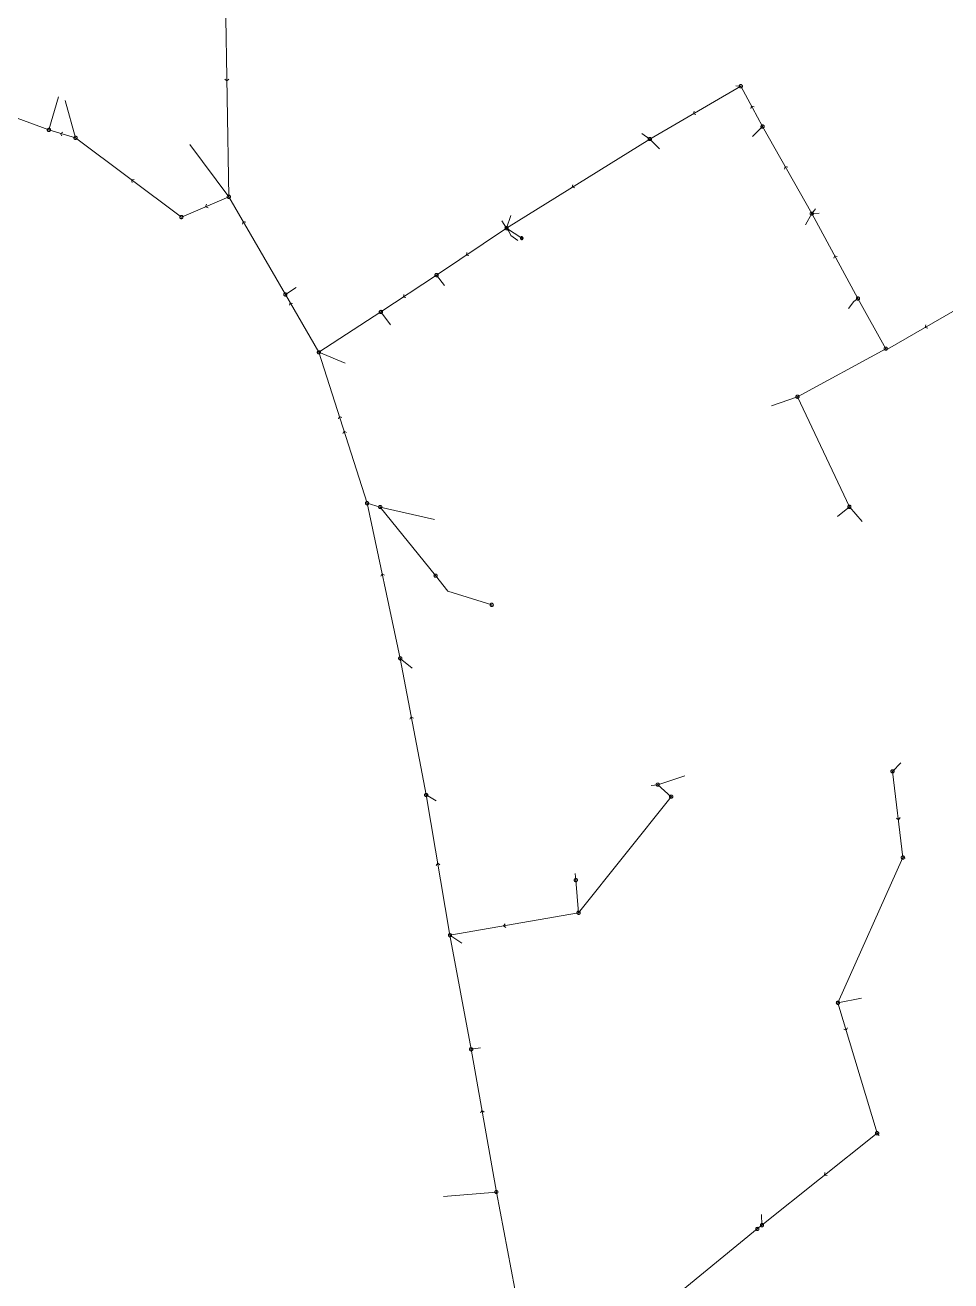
# Model space of a CAD drawing. Header units: metres. Extents: x 25504150 to 25508618, y 6694193 to 6702753.
# Drawn here: x 25505216.3 to 25505477.6, y 6699602.4 to 6699956.9 of the extents above; entities that cross this region are included whole.
import ezdxf

# ---------------------------------------------------------------- set-up
doc = ezdxf.new("R2010")
doc.units = ezdxf.units.M
for name, pattern in [('Sewer_node', [0]), ('Viemariputket', [0]), ('Viemarivarusteet', [0])]:
    doc.linetypes.add(name, pattern=pattern)
for name, color, linetype, lineweight in [('Sewer_node', 7, 'Sewer_node', 0), ('Viemariputket', 7, 'Viemariputket', 0), ('Viemarivarusteet', 7, 'Viemarivarusteet', 0)]:
    doc.layers.add(name, color=color, linetype=linetype, lineweight=lineweight)

msp = doc.modelspace()

# ---------------------------------------------------------------- linework, layer by layer
at = {"layer": 'Sewer_node', "color": 46, "linetype": 'Continuous', "true_color": 0x7f5f00, "flags": 128}
for points in [[(25505272.72, 6699941.66), (25505273.27, 6699941.16), (25505273.78, 6699941.7)], [(25505405.09, 6699932.63), (25505404.92, 6699931.9), (25505405.64, 6699931.72)], [(25505422.03, 6699933.86), (25505421.31, 6699934.05), (25505421.1, 6699933.34)], [(25505227.01, 6699926.72), (25505226.36, 6699926.35), (25505226.71, 6699925.7)], [(25505431.55, 6699916.78), (25505430.83, 6699916.97), (25505430.64, 6699916.25)], [(25505247.14, 6699913.36), (25505246.4, 6699913.24), (25505246.52, 6699912.5)], [(25505370.88, 6699911.87), (25505370.73, 6699911.14), (25505371.45, 6699910.98)], [(25505267.52, 6699906.35), (25505267.26, 6699905.65), (25505267.96, 6699905.38)], [(25505278.59, 6699901.29), (25505277.86, 6699901.48), (25505277.67, 6699900.76)], [(25505340.98, 6699892.74), (25505340.86, 6699892), (25505341.59, 6699891.87)], [(25505445.51, 6699891.61), (25505444.79, 6699891.81), (25505444.59, 6699891.09)], [(25505291.83, 6699878.37), (25505291.1, 6699878.55), (25505290.92, 6699877.83)], [(25505323.2, 6699880.9), (25505323.07, 6699880.16), (25505323.8, 6699880.02)], [(25505470.53, 6699872.3), (25505470.35, 6699871.58), (25505471.06, 6699871.38)], [(25505305.75, 6699846.13), (25505305.07, 6699846.45), (25505304.75, 6699845.78)], [(25505307.03, 6699841.92), (25505306.36, 6699842.26), (25505306.02, 6699841.6)], [(25505317.73, 6699801.63), (25505317.1, 6699802.03), (25505316.69, 6699801.41)], [(25505325.94, 6699761.24), (25505325.32, 6699761.65), (25505324.9, 6699761.04)], [(25505462.21, 6699733.07), (25505462.81, 6699732.63), (25505463.26, 6699733.22)], [(25505333.39, 6699719.89), (25505332.77, 6699720.32), (25505332.35, 6699719.71)], [(25505351.77, 6699703.26), (25505351.35, 6699702.64), (25505351.95, 6699702.22)], [(25505447.37, 6699673.53), (25505448.04, 6699673.19), (25505448.39, 6699673.84)], [(25505345.87, 6699650.09), (25505345.25, 6699650.51), (25505344.83, 6699649.91)], [(25505442.02, 6699633.04), (25505441.95, 6699632.3), (25505442.68, 6699632.21)]]:
    msp.add_lwpolyline(points, dxfattribs=at)
for points, elevation in [([(25505418.75, 6699939.67), (25505418.74, 6699939.74), (25505418.73, 6699939.81), (25505418.7, 6699939.88), (25505418.66, 6699939.94), (25505418.62, 6699940), (25505418.56, 6699940.04), (25505418.5, 6699940.08), (25505418.43, 6699940.11), (25505418.36, 6699940.12), (25505418.29, 6699940.13), (25505418.22, 6699940.12), (25505418.15, 6699940.11), (25505418.08, 6699940.08), (25505418.02, 6699940.04), (25505417.96, 6699940), (25505417.92, 6699939.94), (25505417.88, 6699939.88), (25505417.85, 6699939.81), (25505417.84, 6699939.74), (25505417.83, 6699939.67), (25505417.84, 6699939.6), (25505417.85, 6699939.53), (25505417.88, 6699939.46), (25505417.92, 6699939.4), (25505417.96, 6699939.34), (25505418.02, 6699939.3), (25505418.08, 6699939.26), (25505418.15, 6699939.23), (25505418.22, 6699939.22), (25505418.29, 6699939.21), (25505418.36, 6699939.22), (25505418.43, 6699939.23), (25505418.5, 6699939.26), (25505418.56, 6699939.3), (25505418.62, 6699939.34), (25505418.66, 6699939.4), (25505418.7, 6699939.46), (25505418.73, 6699939.53), (25505418.74, 6699939.6)], 47.43), ([(25505223.51, 6699927.34), (25505223.5, 6699927.41), (25505223.49, 6699927.48), (25505223.46, 6699927.55), (25505223.42, 6699927.61), (25505223.38, 6699927.67), (25505223.32, 6699927.71), (25505223.26, 6699927.75), (25505223.19, 6699927.78), (25505223.12, 6699927.79), (25505223.05, 6699927.8), (25505222.98, 6699927.79), (25505222.91, 6699927.78), (25505222.84, 6699927.75), (25505222.78, 6699927.71), (25505222.72, 6699927.67), (25505222.68, 6699927.61), (25505222.64, 6699927.55), (25505222.61, 6699927.48), (25505222.6, 6699927.41), (25505222.59, 6699927.34), (25505222.6, 6699927.27), (25505222.61, 6699927.2), (25505222.64, 6699927.13), (25505222.68, 6699927.07), (25505222.72, 6699927.01), (25505222.78, 6699926.97), (25505222.84, 6699926.93), (25505222.91, 6699926.9), (25505222.98, 6699926.89), (25505223.05, 6699926.88), (25505223.12, 6699926.89), (25505223.19, 6699926.9), (25505223.26, 6699926.93), (25505223.32, 6699926.97), (25505223.38, 6699927.01), (25505223.42, 6699927.07), (25505223.46, 6699927.13), (25505223.49, 6699927.2), (25505223.5, 6699927.27)], 46.35), ([(25505231.03, 6699925.09), (25505231.02, 6699925.16), (25505231.01, 6699925.23), (25505230.98, 6699925.3), (25505230.94, 6699925.36), (25505230.9, 6699925.42), (25505230.84, 6699925.46), (25505230.78, 6699925.5), (25505230.71, 6699925.53), (25505230.64, 6699925.54), (25505230.57, 6699925.55), (25505230.5, 6699925.54), (25505230.43, 6699925.53), (25505230.36, 6699925.5), (25505230.3, 6699925.46), (25505230.24, 6699925.42), (25505230.2, 6699925.36), (25505230.16, 6699925.3), (25505230.13, 6699925.23), (25505230.12, 6699925.16), (25505230.11, 6699925.09), (25505230.12, 6699925.02), (25505230.13, 6699924.95), (25505230.16, 6699924.88), (25505230.2, 6699924.82), (25505230.24, 6699924.76), (25505230.3, 6699924.72), (25505230.36, 6699924.68), (25505230.43, 6699924.65), (25505230.5, 6699924.64), (25505230.57, 6699924.63), (25505230.64, 6699924.64), (25505230.71, 6699924.65), (25505230.78, 6699924.68), (25505230.84, 6699924.72), (25505230.9, 6699924.76), (25505230.94, 6699924.82), (25505230.98, 6699924.88), (25505231.01, 6699924.95), (25505231.02, 6699925.02)], 46.48), ([(25505393.09, 6699924.77), (25505393.08, 6699924.84), (25505393.07, 6699924.91), (25505393.04, 6699924.98), (25505393, 6699925.04), (25505392.96, 6699925.1), (25505392.9, 6699925.14), (25505392.84, 6699925.18), (25505392.77, 6699925.21), (25505392.7, 6699925.22), (25505392.63, 6699925.23), (25505392.56, 6699925.22), (25505392.49, 6699925.21), (25505392.42, 6699925.18), (25505392.36, 6699925.14), (25505392.3, 6699925.1), (25505392.26, 6699925.04), (25505392.22, 6699924.98), (25505392.19, 6699924.91), (25505392.18, 6699924.84), (25505392.17, 6699924.77), (25505392.18, 6699924.7), (25505392.19, 6699924.63), (25505392.22, 6699924.56), (25505392.26, 6699924.5), (25505392.3, 6699924.44), (25505392.36, 6699924.4), (25505392.42, 6699924.36), (25505392.49, 6699924.33), (25505392.56, 6699924.32), (25505392.63, 6699924.31), (25505392.7, 6699924.32), (25505392.77, 6699924.33), (25505392.84, 6699924.36), (25505392.9, 6699924.4), (25505392.96, 6699924.44), (25505393, 6699924.5), (25505393.04, 6699924.56), (25505393.07, 6699924.63), (25505393.08, 6699924.7)], 47.66), ([(25505274.29, 6699908.45), (25505274.28, 6699908.52), (25505274.27, 6699908.6), (25505274.24, 6699908.66), (25505274.2, 6699908.73), (25505274.15, 6699908.78), (25505274.1, 6699908.83), (25505274.03, 6699908.87), (25505273.97, 6699908.9), (25505273.89, 6699908.91), (25505273.82, 6699908.92), (25505273.75, 6699908.91), (25505273.67, 6699908.9), (25505273.61, 6699908.87), (25505273.54, 6699908.83), (25505273.49, 6699908.78), (25505273.44, 6699908.73), (25505273.4, 6699908.66), (25505273.37, 6699908.6), (25505273.36, 6699908.52), (25505273.35, 6699908.45), (25505273.36, 6699908.38), (25505273.37, 6699908.3), (25505273.4, 6699908.24), (25505273.44, 6699908.17), (25505273.49, 6699908.12), (25505273.54, 6699908.07), (25505273.61, 6699908.03), (25505273.67, 6699908), (25505273.75, 6699907.99), (25505273.82, 6699907.98), (25505273.89, 6699907.99), (25505273.97, 6699908), (25505274.03, 6699908.03), (25505274.1, 6699908.07), (25505274.15, 6699908.12), (25505274.2, 6699908.17), (25505274.24, 6699908.24), (25505274.27, 6699908.3), (25505274.28, 6699908.38)], 46.81), ([(25505260.89, 6699902.73), (25505260.88, 6699902.8), (25505260.87, 6699902.87), (25505260.84, 6699902.94), (25505260.8, 6699903), (25505260.76, 6699903.06), (25505260.7, 6699903.1), (25505260.64, 6699903.14), (25505260.57, 6699903.17), (25505260.5, 6699903.18), (25505260.43, 6699903.19), (25505260.36, 6699903.18), (25505260.29, 6699903.17), (25505260.22, 6699903.14), (25505260.16, 6699903.1), (25505260.1, 6699903.06), (25505260.06, 6699903), (25505260.02, 6699902.94), (25505259.99, 6699902.87), (25505259.98, 6699902.8), (25505259.97, 6699902.73), (25505259.98, 6699902.66), (25505259.99, 6699902.59), (25505260.02, 6699902.52), (25505260.06, 6699902.46), (25505260.1, 6699902.4), (25505260.16, 6699902.36), (25505260.22, 6699902.32), (25505260.29, 6699902.29), (25505260.36, 6699902.28), (25505260.43, 6699902.27), (25505260.5, 6699902.28), (25505260.57, 6699902.29), (25505260.64, 6699902.32), (25505260.7, 6699902.36), (25505260.76, 6699902.4), (25505260.8, 6699902.46), (25505260.84, 6699902.52), (25505260.87, 6699902.59), (25505260.88, 6699902.66)], 46.89), ([(25505438.78, 6699903.7), (25505438.77, 6699903.77), (25505438.76, 6699903.84), (25505438.73, 6699903.91), (25505438.69, 6699903.97), (25505438.65, 6699904.03), (25505438.59, 6699904.07), (25505438.53, 6699904.11), (25505438.46, 6699904.14), (25505438.39, 6699904.15), (25505438.32, 6699904.16), (25505438.25, 6699904.15), (25505438.18, 6699904.14), (25505438.11, 6699904.11), (25505438.05, 6699904.07), (25505437.99, 6699904.03), (25505437.95, 6699903.97), (25505437.91, 6699903.91), (25505437.88, 6699903.84), (25505437.87, 6699903.77), (25505437.86, 6699903.7), (25505437.87, 6699903.63), (25505437.88, 6699903.56), (25505437.91, 6699903.49), (25505437.95, 6699903.43), (25505437.99, 6699903.37), (25505438.05, 6699903.33), (25505438.11, 6699903.29), (25505438.18, 6699903.26), (25505438.25, 6699903.25), (25505438.32, 6699903.24), (25505438.39, 6699903.25), (25505438.46, 6699903.26), (25505438.53, 6699903.29), (25505438.59, 6699903.33), (25505438.65, 6699903.37), (25505438.69, 6699903.43), (25505438.73, 6699903.49), (25505438.76, 6699903.56), (25505438.77, 6699903.63)], 48.66), ([(25505352.67, 6699899.61), (25505352.66, 6699899.68), (25505352.65, 6699899.75), (25505352.62, 6699899.82), (25505352.58, 6699899.88), (25505352.54, 6699899.94), (25505352.48, 6699899.98), (25505352.42, 6699900.02), (25505352.35, 6699900.05), (25505352.28, 6699900.06), (25505352.21, 6699900.07), (25505352.14, 6699900.06), (25505352.07, 6699900.05), (25505352, 6699900.02), (25505351.94, 6699899.98), (25505351.88, 6699899.94), (25505351.84, 6699899.88), (25505351.8, 6699899.82), (25505351.77, 6699899.75), (25505351.76, 6699899.68), (25505351.75, 6699899.61), (25505351.76, 6699899.54), (25505351.77, 6699899.47), (25505351.8, 6699899.4), (25505351.84, 6699899.34), (25505351.88, 6699899.28), (25505351.94, 6699899.24), (25505352, 6699899.2), (25505352.07, 6699899.17), (25505352.14, 6699899.16), (25505352.21, 6699899.15), (25505352.28, 6699899.16), (25505352.35, 6699899.17), (25505352.42, 6699899.2), (25505352.48, 6699899.24), (25505352.54, 6699899.28), (25505352.58, 6699899.34), (25505352.62, 6699899.4), (25505352.65, 6699899.47), (25505352.66, 6699899.54)], 46.93), ([(25505332.9, 6699886.36), (25505332.89, 6699886.43), (25505332.88, 6699886.5), (25505332.85, 6699886.57), (25505332.81, 6699886.63), (25505332.77, 6699886.69), (25505332.71, 6699886.73), (25505332.65, 6699886.77), (25505332.58, 6699886.8), (25505332.51, 6699886.81), (25505332.44, 6699886.82), (25505332.37, 6699886.81), (25505332.3, 6699886.8), (25505332.23, 6699886.77), (25505332.17, 6699886.73), (25505332.11, 6699886.69), (25505332.07, 6699886.63), (25505332.03, 6699886.57), (25505332, 6699886.5), (25505331.99, 6699886.43), (25505331.98, 6699886.36), (25505331.99, 6699886.29), (25505332, 6699886.22), (25505332.03, 6699886.15), (25505332.07, 6699886.09), (25505332.11, 6699886.03), (25505332.17, 6699885.99), (25505332.23, 6699885.95), (25505332.3, 6699885.92), (25505332.37, 6699885.91), (25505332.44, 6699885.9), (25505332.51, 6699885.91), (25505332.58, 6699885.92), (25505332.65, 6699885.95), (25505332.71, 6699885.99), (25505332.77, 6699886.03), (25505332.81, 6699886.09), (25505332.85, 6699886.15), (25505332.88, 6699886.22), (25505332.89, 6699886.29)], 46.5), ([(25505451.82, 6699879.73), (25505451.81, 6699879.8), (25505451.8, 6699879.87), (25505451.77, 6699879.94), (25505451.73, 6699880), (25505451.69, 6699880.06), (25505451.63, 6699880.1), (25505451.57, 6699880.14), (25505451.5, 6699880.17), (25505451.43, 6699880.18), (25505451.36, 6699880.19), (25505451.29, 6699880.18), (25505451.22, 6699880.17), (25505451.15, 6699880.14), (25505451.09, 6699880.1), (25505451.03, 6699880.06), (25505450.99, 6699880), (25505450.95, 6699879.94), (25505450.92, 6699879.87), (25505450.91, 6699879.8), (25505450.9, 6699879.73), (25505450.91, 6699879.66), (25505450.92, 6699879.59), (25505450.95, 6699879.52), (25505450.99, 6699879.46), (25505451.03, 6699879.4), (25505451.09, 6699879.36), (25505451.15, 6699879.32), (25505451.22, 6699879.29), (25505451.29, 6699879.28), (25505451.36, 6699879.27), (25505451.43, 6699879.28), (25505451.5, 6699879.29), (25505451.57, 6699879.32), (25505451.63, 6699879.36), (25505451.69, 6699879.4), (25505451.73, 6699879.46), (25505451.77, 6699879.52), (25505451.8, 6699879.59), (25505451.81, 6699879.66)], 49.61), ([(25505317.18, 6699875.95), (25505317.17, 6699876.02), (25505317.16, 6699876.09), (25505317.13, 6699876.16), (25505317.09, 6699876.22), (25505317.05, 6699876.28), (25505316.99, 6699876.32), (25505316.93, 6699876.36), (25505316.86, 6699876.39), (25505316.79, 6699876.4), (25505316.72, 6699876.41), (25505316.65, 6699876.4), (25505316.58, 6699876.39), (25505316.51, 6699876.36), (25505316.45, 6699876.32), (25505316.39, 6699876.28), (25505316.35, 6699876.22), (25505316.31, 6699876.16), (25505316.28, 6699876.09), (25505316.27, 6699876.02), (25505316.26, 6699875.95), (25505316.27, 6699875.88), (25505316.28, 6699875.81), (25505316.31, 6699875.74), (25505316.35, 6699875.68), (25505316.39, 6699875.62), (25505316.45, 6699875.58), (25505316.51, 6699875.54), (25505316.58, 6699875.51), (25505316.65, 6699875.5), (25505316.72, 6699875.49), (25505316.79, 6699875.5), (25505316.86, 6699875.51), (25505316.93, 6699875.54), (25505316.99, 6699875.58), (25505317.05, 6699875.62), (25505317.09, 6699875.68), (25505317.13, 6699875.74), (25505317.16, 6699875.81), (25505317.17, 6699875.88)], 46.56), ([(25505299.7, 6699864.56), (25505299.69, 6699864.63), (25505299.68, 6699864.7), (25505299.65, 6699864.77), (25505299.61, 6699864.83), (25505299.57, 6699864.89), (25505299.51, 6699864.93), (25505299.45, 6699864.97), (25505299.38, 6699865), (25505299.31, 6699865.01), (25505299.24, 6699865.02), (25505299.17, 6699865.01), (25505299.1, 6699865), (25505299.03, 6699864.97), (25505298.97, 6699864.93), (25505298.91, 6699864.89), (25505298.87, 6699864.83), (25505298.83, 6699864.77), (25505298.8, 6699864.7), (25505298.79, 6699864.63), (25505298.78, 6699864.56), (25505298.79, 6699864.49), (25505298.8, 6699864.42), (25505298.83, 6699864.35), (25505298.87, 6699864.29), (25505298.91, 6699864.23), (25505298.97, 6699864.19), (25505299.03, 6699864.15), (25505299.1, 6699864.12), (25505299.17, 6699864.11), (25505299.24, 6699864.1), (25505299.31, 6699864.11), (25505299.38, 6699864.12), (25505299.45, 6699864.15), (25505299.51, 6699864.19), (25505299.57, 6699864.23), (25505299.61, 6699864.29), (25505299.65, 6699864.35), (25505299.68, 6699864.42), (25505299.69, 6699864.49)], 46.95), ([(25505459.65, 6699865.58), (25505459.64, 6699865.65), (25505459.63, 6699865.72), (25505459.6, 6699865.79), (25505459.56, 6699865.85), (25505459.52, 6699865.91), (25505459.46, 6699865.95), (25505459.4, 6699865.99), (25505459.33, 6699866.02), (25505459.26, 6699866.03), (25505459.19, 6699866.04), (25505459.12, 6699866.03), (25505459.05, 6699866.02), (25505458.98, 6699865.99), (25505458.92, 6699865.95), (25505458.86, 6699865.91), (25505458.82, 6699865.85), (25505458.78, 6699865.79), (25505458.75, 6699865.72), (25505458.74, 6699865.65), (25505458.73, 6699865.58), (25505458.74, 6699865.51), (25505458.75, 6699865.44), (25505458.78, 6699865.37), (25505458.82, 6699865.31), (25505458.86, 6699865.25), (25505458.92, 6699865.21), (25505458.98, 6699865.17), (25505459.05, 6699865.14), (25505459.12, 6699865.13), (25505459.19, 6699865.12), (25505459.26, 6699865.13), (25505459.33, 6699865.14), (25505459.4, 6699865.17), (25505459.46, 6699865.21), (25505459.52, 6699865.25), (25505459.56, 6699865.31), (25505459.6, 6699865.37), (25505459.63, 6699865.44), (25505459.64, 6699865.51)], 50.26), ([(25505434.75, 6699852.02), (25505434.74, 6699852.09), (25505434.73, 6699852.16), (25505434.7, 6699852.23), (25505434.66, 6699852.29), (25505434.62, 6699852.35), (25505434.56, 6699852.39), (25505434.5, 6699852.43), (25505434.43, 6699852.46), (25505434.36, 6699852.47), (25505434.29, 6699852.48), (25505434.22, 6699852.47), (25505434.15, 6699852.46), (25505434.08, 6699852.43), (25505434.02, 6699852.39), (25505433.96, 6699852.35), (25505433.92, 6699852.29), (25505433.88, 6699852.23), (25505433.85, 6699852.16), (25505433.84, 6699852.09), (25505433.83, 6699852.02), (25505433.84, 6699851.95), (25505433.85, 6699851.88), (25505433.88, 6699851.81), (25505433.92, 6699851.75), (25505433.96, 6699851.69), (25505434.02, 6699851.65), (25505434.08, 6699851.61), (25505434.15, 6699851.58), (25505434.22, 6699851.57), (25505434.29, 6699851.56), (25505434.36, 6699851.57), (25505434.43, 6699851.58), (25505434.5, 6699851.61), (25505434.56, 6699851.65), (25505434.62, 6699851.69), (25505434.66, 6699851.75), (25505434.7, 6699851.81), (25505434.73, 6699851.88), (25505434.74, 6699851.95)], 50.83), ([(25505313.3, 6699821.96), (25505313.29, 6699822.03), (25505313.28, 6699822.1), (25505313.25, 6699822.17), (25505313.21, 6699822.23), (25505313.17, 6699822.29), (25505313.11, 6699822.33), (25505313.05, 6699822.37), (25505312.98, 6699822.4), (25505312.91, 6699822.41), (25505312.84, 6699822.42), (25505312.77, 6699822.41), (25505312.7, 6699822.4), (25505312.63, 6699822.37), (25505312.57, 6699822.33), (25505312.51, 6699822.29), (25505312.47, 6699822.23), (25505312.43, 6699822.17), (25505312.4, 6699822.1), (25505312.39, 6699822.03), (25505312.38, 6699821.96), (25505312.39, 6699821.89), (25505312.4, 6699821.82), (25505312.43, 6699821.75), (25505312.47, 6699821.69), (25505312.51, 6699821.63), (25505312.57, 6699821.59), (25505312.63, 6699821.55), (25505312.7, 6699821.52), (25505312.77, 6699821.51), (25505312.84, 6699821.5), (25505312.91, 6699821.51), (25505312.98, 6699821.52), (25505313.05, 6699821.55), (25505313.11, 6699821.59), (25505313.17, 6699821.63), (25505313.21, 6699821.69), (25505313.25, 6699821.75), (25505313.28, 6699821.82), (25505313.29, 6699821.89)], 48.92), ([(25505449.39, 6699820.94), (25505449.38, 6699821.01), (25505449.37, 6699821.08), (25505449.34, 6699821.15), (25505449.3, 6699821.21), (25505449.26, 6699821.27), (25505449.2, 6699821.31), (25505449.14, 6699821.35), (25505449.07, 6699821.38), (25505449, 6699821.39), (25505448.93, 6699821.4), (25505448.86, 6699821.39), (25505448.79, 6699821.38), (25505448.72, 6699821.35), (25505448.66, 6699821.31), (25505448.6, 6699821.27), (25505448.56, 6699821.21), (25505448.52, 6699821.15), (25505448.49, 6699821.08), (25505448.48, 6699821.01), (25505448.47, 6699820.94), (25505448.48, 6699820.87), (25505448.49, 6699820.8), (25505448.52, 6699820.73), (25505448.56, 6699820.67), (25505448.6, 6699820.61), (25505448.66, 6699820.57), (25505448.72, 6699820.53), (25505448.79, 6699820.5), (25505448.86, 6699820.49), (25505448.93, 6699820.48), (25505449, 6699820.49), (25505449.07, 6699820.5), (25505449.14, 6699820.53), (25505449.2, 6699820.57), (25505449.26, 6699820.61), (25505449.3, 6699820.67), (25505449.34, 6699820.73), (25505449.37, 6699820.8), (25505449.38, 6699820.87)], 51.5), ([(25505317.01, 6699820.88), (25505317, 6699820.95), (25505316.99, 6699821.02), (25505316.96, 6699821.09), (25505316.92, 6699821.15), (25505316.88, 6699821.21), (25505316.82, 6699821.25), (25505316.76, 6699821.29), (25505316.69, 6699821.32), (25505316.62, 6699821.33), (25505316.55, 6699821.34), (25505316.48, 6699821.33), (25505316.41, 6699821.32), (25505316.34, 6699821.29), (25505316.28, 6699821.25), (25505316.22, 6699821.21), (25505316.18, 6699821.15), (25505316.14, 6699821.09), (25505316.11, 6699821.02), (25505316.1, 6699820.95), (25505316.09, 6699820.88), (25505316.1, 6699820.81), (25505316.11, 6699820.74), (25505316.14, 6699820.67), (25505316.18, 6699820.61), (25505316.22, 6699820.55), (25505316.28, 6699820.51), (25505316.34, 6699820.47), (25505316.41, 6699820.44), (25505316.48, 6699820.43), (25505316.55, 6699820.42), (25505316.62, 6699820.43), (25505316.69, 6699820.44), (25505316.76, 6699820.47), (25505316.82, 6699820.51), (25505316.88, 6699820.55), (25505316.92, 6699820.61), (25505316.96, 6699820.67), (25505316.99, 6699820.74), (25505317, 6699820.81)], 48.84), ([(25505332.63, 6699801.51), (25505332.62, 6699801.58), (25505332.61, 6699801.65), (25505332.58, 6699801.72), (25505332.54, 6699801.78), (25505332.5, 6699801.84), (25505332.44, 6699801.88), (25505332.38, 6699801.92), (25505332.31, 6699801.95), (25505332.24, 6699801.96), (25505332.17, 6699801.97), (25505332.1, 6699801.96), (25505332.03, 6699801.95), (25505331.96, 6699801.92), (25505331.9, 6699801.88), (25505331.84, 6699801.84), (25505331.8, 6699801.78), (25505331.76, 6699801.72), (25505331.73, 6699801.65), (25505331.72, 6699801.58), (25505331.71, 6699801.51), (25505331.72, 6699801.44), (25505331.73, 6699801.37), (25505331.76, 6699801.3), (25505331.8, 6699801.24), (25505331.84, 6699801.18), (25505331.9, 6699801.14), (25505331.96, 6699801.1), (25505332.03, 6699801.07), (25505332.1, 6699801.06), (25505332.17, 6699801.05), (25505332.24, 6699801.06), (25505332.31, 6699801.07), (25505332.38, 6699801.1), (25505332.44, 6699801.14), (25505332.5, 6699801.18), (25505332.54, 6699801.24), (25505332.58, 6699801.3), (25505332.61, 6699801.37), (25505332.62, 6699801.44)], 49.99), ([(25505348.47, 6699793.27), (25505348.46, 6699793.34), (25505348.45, 6699793.41), (25505348.42, 6699793.48), (25505348.38, 6699793.54), (25505348.34, 6699793.6), (25505348.28, 6699793.64), (25505348.22, 6699793.68), (25505348.15, 6699793.71), (25505348.08, 6699793.72), (25505348.01, 6699793.73), (25505347.94, 6699793.72), (25505347.87, 6699793.71), (25505347.8, 6699793.68), (25505347.74, 6699793.64), (25505347.68, 6699793.6), (25505347.64, 6699793.54), (25505347.6, 6699793.48), (25505347.57, 6699793.41), (25505347.56, 6699793.34), (25505347.55, 6699793.27), (25505347.56, 6699793.2), (25505347.57, 6699793.13), (25505347.6, 6699793.06), (25505347.64, 6699793), (25505347.68, 6699792.94), (25505347.74, 6699792.9), (25505347.8, 6699792.86), (25505347.87, 6699792.83), (25505347.94, 6699792.82), (25505348.01, 6699792.81), (25505348.08, 6699792.82), (25505348.15, 6699792.83), (25505348.22, 6699792.86), (25505348.28, 6699792.9), (25505348.34, 6699792.94), (25505348.38, 6699793), (25505348.42, 6699793.06), (25505348.45, 6699793.13), (25505348.46, 6699793.2)], 51.18), ([(25505322.65, 6699778.17), (25505322.64, 6699778.24), (25505322.63, 6699778.31), (25505322.6, 6699778.38), (25505322.56, 6699778.44), (25505322.52, 6699778.5), (25505322.46, 6699778.54), (25505322.4, 6699778.58), (25505322.33, 6699778.61), (25505322.26, 6699778.62), (25505322.19, 6699778.63), (25505322.12, 6699778.62), (25505322.05, 6699778.61), (25505321.98, 6699778.58), (25505321.92, 6699778.54), (25505321.86, 6699778.5), (25505321.82, 6699778.44), (25505321.78, 6699778.38), (25505321.75, 6699778.31), (25505321.74, 6699778.24), (25505321.73, 6699778.17), (25505321.74, 6699778.1), (25505321.75, 6699778.03), (25505321.78, 6699777.96), (25505321.82, 6699777.9), (25505321.86, 6699777.84), (25505321.92, 6699777.8), (25505321.98, 6699777.76), (25505322.05, 6699777.73), (25505322.12, 6699777.72), (25505322.19, 6699777.71), (25505322.26, 6699777.72), (25505322.33, 6699777.73), (25505322.4, 6699777.76), (25505322.46, 6699777.8), (25505322.52, 6699777.84), (25505322.56, 6699777.9), (25505322.6, 6699777.96), (25505322.63, 6699778.03), (25505322.64, 6699778.1)], 49.88), ([(25505461.56, 6699746.27), (25505461.55, 6699746.34), (25505461.54, 6699746.41), (25505461.51, 6699746.48), (25505461.47, 6699746.54), (25505461.43, 6699746.6), (25505461.37, 6699746.64), (25505461.31, 6699746.68), (25505461.24, 6699746.71), (25505461.17, 6699746.72), (25505461.1, 6699746.73), (25505461.03, 6699746.72), (25505460.96, 6699746.71), (25505460.89, 6699746.68), (25505460.83, 6699746.64), (25505460.77, 6699746.6), (25505460.73, 6699746.54), (25505460.69, 6699746.48), (25505460.66, 6699746.41), (25505460.65, 6699746.34), (25505460.64, 6699746.27), (25505460.65, 6699746.2), (25505460.66, 6699746.13), (25505460.69, 6699746.06), (25505460.73, 6699746), (25505460.77, 6699745.94), (25505460.83, 6699745.9), (25505460.89, 6699745.86), (25505460.96, 6699745.83), (25505461.03, 6699745.82), (25505461.1, 6699745.81), (25505461.17, 6699745.82), (25505461.24, 6699745.83), (25505461.31, 6699745.86), (25505461.37, 6699745.9), (25505461.43, 6699745.94), (25505461.47, 6699746), (25505461.51, 6699746.06), (25505461.54, 6699746.13), (25505461.55, 6699746.2)], 53.79), ([(25505329.96, 6699739.6), (25505329.95, 6699739.67), (25505329.94, 6699739.74), (25505329.91, 6699739.81), (25505329.87, 6699739.87), (25505329.83, 6699739.93), (25505329.77, 6699739.97), (25505329.71, 6699740.01), (25505329.64, 6699740.04), (25505329.57, 6699740.05), (25505329.5, 6699740.06), (25505329.43, 6699740.05), (25505329.36, 6699740.04), (25505329.29, 6699740.01), (25505329.23, 6699739.97), (25505329.17, 6699739.93), (25505329.13, 6699739.87), (25505329.09, 6699739.81), (25505329.06, 6699739.74), (25505329.05, 6699739.67), (25505329.04, 6699739.6), (25505329.05, 6699739.53), (25505329.06, 6699739.46), (25505329.09, 6699739.39), (25505329.13, 6699739.33), (25505329.17, 6699739.27), (25505329.23, 6699739.23), (25505329.29, 6699739.19), (25505329.36, 6699739.16), (25505329.43, 6699739.15), (25505329.5, 6699739.14), (25505329.57, 6699739.15), (25505329.64, 6699739.16), (25505329.71, 6699739.19), (25505329.77, 6699739.23), (25505329.83, 6699739.27), (25505329.87, 6699739.33), (25505329.91, 6699739.39), (25505329.94, 6699739.46), (25505329.95, 6699739.53)], 50.64), ([(25505395.31, 6699742.51), (25505395.3, 6699742.58), (25505395.29, 6699742.65), (25505395.26, 6699742.72), (25505395.22, 6699742.78), (25505395.18, 6699742.84), (25505395.12, 6699742.88), (25505395.06, 6699742.92), (25505394.99, 6699742.95), (25505394.92, 6699742.96), (25505394.85, 6699742.97), (25505394.78, 6699742.96), (25505394.71, 6699742.95), (25505394.64, 6699742.92), (25505394.58, 6699742.88), (25505394.52, 6699742.84), (25505394.48, 6699742.78), (25505394.44, 6699742.72), (25505394.41, 6699742.65), (25505394.4, 6699742.58), (25505394.39, 6699742.51), (25505394.4, 6699742.44), (25505394.41, 6699742.37), (25505394.44, 6699742.3), (25505394.48, 6699742.24), (25505394.52, 6699742.18), (25505394.58, 6699742.14), (25505394.64, 6699742.1), (25505394.71, 6699742.07), (25505394.78, 6699742.06), (25505394.85, 6699742.05), (25505394.92, 6699742.06), (25505394.99, 6699742.07), (25505395.06, 6699742.1), (25505395.12, 6699742.14), (25505395.18, 6699742.18), (25505395.22, 6699742.24), (25505395.26, 6699742.3), (25505395.29, 6699742.37), (25505395.3, 6699742.44)], 51.54), ([(25505399.11, 6699739.12), (25505399.1, 6699739.19), (25505399.09, 6699739.26), (25505399.06, 6699739.33), (25505399.02, 6699739.39), (25505398.98, 6699739.45), (25505398.92, 6699739.49), (25505398.86, 6699739.53), (25505398.79, 6699739.56), (25505398.72, 6699739.57), (25505398.65, 6699739.58), (25505398.58, 6699739.57), (25505398.51, 6699739.56), (25505398.44, 6699739.53), (25505398.38, 6699739.49), (25505398.32, 6699739.45), (25505398.28, 6699739.39), (25505398.24, 6699739.33), (25505398.21, 6699739.26), (25505398.2, 6699739.19), (25505398.19, 6699739.12), (25505398.2, 6699739.05), (25505398.21, 6699738.98), (25505398.24, 6699738.91), (25505398.28, 6699738.85), (25505398.32, 6699738.79), (25505398.38, 6699738.75), (25505398.44, 6699738.71), (25505398.51, 6699738.68), (25505398.58, 6699738.67), (25505398.65, 6699738.66), (25505398.72, 6699738.67), (25505398.79, 6699738.68), (25505398.86, 6699738.71), (25505398.92, 6699738.75), (25505398.98, 6699738.79), (25505399.02, 6699738.85), (25505399.06, 6699738.91), (25505399.09, 6699738.98), (25505399.1, 6699739.05)], 51.63), ([(25505464.49, 6699721.93), (25505464.48, 6699722), (25505464.47, 6699722.07), (25505464.44, 6699722.14), (25505464.4, 6699722.2), (25505464.36, 6699722.26), (25505464.3, 6699722.3), (25505464.24, 6699722.34), (25505464.17, 6699722.37), (25505464.1, 6699722.38), (25505464.03, 6699722.39), (25505463.96, 6699722.38), (25505463.89, 6699722.37), (25505463.82, 6699722.34), (25505463.76, 6699722.3), (25505463.7, 6699722.26), (25505463.66, 6699722.2), (25505463.62, 6699722.14), (25505463.59, 6699722.07), (25505463.58, 6699722), (25505463.57, 6699721.93), (25505463.58, 6699721.86), (25505463.59, 6699721.79), (25505463.62, 6699721.72), (25505463.66, 6699721.66), (25505463.7, 6699721.6), (25505463.76, 6699721.56), (25505463.82, 6699721.52), (25505463.89, 6699721.49), (25505463.96, 6699721.48), (25505464.03, 6699721.47), (25505464.1, 6699721.48), (25505464.17, 6699721.49), (25505464.24, 6699721.52), (25505464.3, 6699721.56), (25505464.36, 6699721.6), (25505464.4, 6699721.66), (25505464.44, 6699721.72), (25505464.47, 6699721.79), (25505464.48, 6699721.86)], 53.58), ([(25505372.2, 6699715.56), (25505372.19, 6699715.63), (25505372.18, 6699715.7), (25505372.15, 6699715.77), (25505372.11, 6699715.83), (25505372.07, 6699715.89), (25505372.01, 6699715.93), (25505371.95, 6699715.97), (25505371.88, 6699716), (25505371.81, 6699716.01), (25505371.74, 6699716.02), (25505371.67, 6699716.01), (25505371.6, 6699716), (25505371.53, 6699715.97), (25505371.47, 6699715.93), (25505371.41, 6699715.89), (25505371.37, 6699715.83), (25505371.33, 6699715.77), (25505371.3, 6699715.7), (25505371.29, 6699715.63), (25505371.28, 6699715.56), (25505371.29, 6699715.49), (25505371.3, 6699715.42), (25505371.33, 6699715.35), (25505371.37, 6699715.29), (25505371.41, 6699715.23), (25505371.47, 6699715.19), (25505371.53, 6699715.15), (25505371.6, 6699715.12), (25505371.67, 6699715.11), (25505371.74, 6699715.1), (25505371.81, 6699715.11), (25505371.88, 6699715.12), (25505371.95, 6699715.15), (25505372.01, 6699715.19), (25505372.07, 6699715.23), (25505372.11, 6699715.29), (25505372.15, 6699715.35), (25505372.18, 6699715.42), (25505372.19, 6699715.49)], 49.39), ([(25505372.98, 6699706.35), (25505372.97, 6699706.42), (25505372.96, 6699706.49), (25505372.93, 6699706.56), (25505372.89, 6699706.62), (25505372.85, 6699706.68), (25505372.79, 6699706.72), (25505372.73, 6699706.76), (25505372.66, 6699706.79), (25505372.59, 6699706.8), (25505372.52, 6699706.81), (25505372.45, 6699706.8), (25505372.38, 6699706.79), (25505372.31, 6699706.76), (25505372.25, 6699706.72), (25505372.19, 6699706.68), (25505372.15, 6699706.62), (25505372.11, 6699706.56), (25505372.08, 6699706.49), (25505372.07, 6699706.42), (25505372.06, 6699706.35), (25505372.07, 6699706.28), (25505372.08, 6699706.21), (25505372.11, 6699706.14), (25505372.15, 6699706.08), (25505372.19, 6699706.02), (25505372.25, 6699705.98), (25505372.31, 6699705.94), (25505372.38, 6699705.91), (25505372.45, 6699705.9), (25505372.52, 6699705.89), (25505372.59, 6699705.9), (25505372.66, 6699705.91), (25505372.73, 6699705.94), (25505372.79, 6699705.98), (25505372.85, 6699706.02), (25505372.89, 6699706.08), (25505372.93, 6699706.14), (25505372.96, 6699706.21), (25505372.97, 6699706.28)], 49.71), ([(25505336.69, 6699700), (25505336.68, 6699700.07), (25505336.67, 6699700.14), (25505336.64, 6699700.21), (25505336.6, 6699700.27), (25505336.56, 6699700.33), (25505336.5, 6699700.37), (25505336.44, 6699700.41), (25505336.37, 6699700.44), (25505336.3, 6699700.45), (25505336.23, 6699700.46), (25505336.16, 6699700.45), (25505336.09, 6699700.44), (25505336.02, 6699700.41), (25505335.96, 6699700.37), (25505335.9, 6699700.33), (25505335.86, 6699700.27), (25505335.82, 6699700.21), (25505335.79, 6699700.14), (25505335.78, 6699700.07), (25505335.77, 6699700), (25505335.78, 6699699.93), (25505335.79, 6699699.86), (25505335.82, 6699699.79), (25505335.86, 6699699.73), (25505335.9, 6699699.67), (25505335.96, 6699699.63), (25505336.02, 6699699.59), (25505336.09, 6699699.56), (25505336.16, 6699699.55), (25505336.23, 6699699.54), (25505336.3, 6699699.55), (25505336.37, 6699699.56), (25505336.44, 6699699.59), (25505336.5, 6699699.63), (25505336.56, 6699699.67), (25505336.6, 6699699.73), (25505336.64, 6699699.79), (25505336.67, 6699699.86), (25505336.68, 6699699.93)], 50.62), ([(25505446.17, 6699680.94), (25505446.16, 6699681.01), (25505446.15, 6699681.08), (25505446.12, 6699681.15), (25505446.08, 6699681.21), (25505446.04, 6699681.27), (25505445.98, 6699681.31), (25505445.92, 6699681.35), (25505445.85, 6699681.38), (25505445.78, 6699681.39), (25505445.71, 6699681.4), (25505445.64, 6699681.39), (25505445.57, 6699681.38), (25505445.5, 6699681.35), (25505445.44, 6699681.31), (25505445.38, 6699681.27), (25505445.34, 6699681.21), (25505445.3, 6699681.15), (25505445.27, 6699681.08), (25505445.26, 6699681.01), (25505445.25, 6699680.94), (25505445.26, 6699680.87), (25505445.27, 6699680.8), (25505445.3, 6699680.73), (25505445.34, 6699680.67), (25505445.38, 6699680.61), (25505445.44, 6699680.57), (25505445.5, 6699680.53), (25505445.57, 6699680.5), (25505445.64, 6699680.49), (25505445.71, 6699680.48), (25505445.78, 6699680.49), (25505445.85, 6699680.5), (25505445.92, 6699680.53), (25505445.98, 6699680.57), (25505446.04, 6699680.61), (25505446.08, 6699680.67), (25505446.12, 6699680.73), (25505446.15, 6699680.8), (25505446.16, 6699680.87)], 51.95), ([(25505342.66, 6699667.81), (25505342.65, 6699667.88), (25505342.64, 6699667.95), (25505342.61, 6699668.02), (25505342.57, 6699668.08), (25505342.53, 6699668.14), (25505342.47, 6699668.18), (25505342.41, 6699668.22), (25505342.34, 6699668.25), (25505342.27, 6699668.26), (25505342.2, 6699668.27), (25505342.13, 6699668.26), (25505342.06, 6699668.25), (25505341.99, 6699668.22), (25505341.93, 6699668.18), (25505341.87, 6699668.14), (25505341.83, 6699668.08), (25505341.79, 6699668.02), (25505341.76, 6699667.95), (25505341.75, 6699667.88), (25505341.74, 6699667.81), (25505341.75, 6699667.74), (25505341.76, 6699667.67), (25505341.79, 6699667.6), (25505341.83, 6699667.54), (25505341.87, 6699667.48), (25505341.93, 6699667.44), (25505341.99, 6699667.4), (25505342.06, 6699667.37), (25505342.13, 6699667.36), (25505342.2, 6699667.35), (25505342.27, 6699667.36), (25505342.34, 6699667.37), (25505342.41, 6699667.4), (25505342.47, 6699667.44), (25505342.53, 6699667.48), (25505342.57, 6699667.54), (25505342.61, 6699667.6), (25505342.64, 6699667.67), (25505342.65, 6699667.74)], 50.74), ([(25505457.21, 6699644.13), (25505457.2, 6699644.2), (25505457.19, 6699644.28), (25505457.16, 6699644.34), (25505457.12, 6699644.41), (25505457.07, 6699644.46), (25505457.02, 6699644.51), (25505456.95, 6699644.55), (25505456.89, 6699644.58), (25505456.81, 6699644.59), (25505456.74, 6699644.6), (25505456.67, 6699644.59), (25505456.59, 6699644.58), (25505456.53, 6699644.55), (25505456.46, 6699644.51), (25505456.41, 6699644.46), (25505456.36, 6699644.41), (25505456.32, 6699644.34), (25505456.29, 6699644.28), (25505456.28, 6699644.2), (25505456.27, 6699644.13), (25505456.28, 6699644.06), (25505456.29, 6699643.98), (25505456.32, 6699643.92), (25505456.36, 6699643.85), (25505456.41, 6699643.8), (25505456.46, 6699643.75), (25505456.53, 6699643.71), (25505456.59, 6699643.68), (25505456.67, 6699643.67), (25505456.74, 6699643.66), (25505456.81, 6699643.67), (25505456.89, 6699643.68), (25505456.95, 6699643.71), (25505457.02, 6699643.75), (25505457.07, 6699643.8), (25505457.12, 6699643.85), (25505457.16, 6699643.92), (25505457.19, 6699643.98), (25505457.2, 6699644.06)], 52.53), ([(25505349.77, 6699627.53), (25505349.76, 6699627.6), (25505349.75, 6699627.67), (25505349.72, 6699627.74), (25505349.68, 6699627.8), (25505349.64, 6699627.86), (25505349.58, 6699627.9), (25505349.52, 6699627.94), (25505349.45, 6699627.97), (25505349.38, 6699627.98), (25505349.31, 6699627.99), (25505349.24, 6699627.98), (25505349.17, 6699627.97), (25505349.1, 6699627.94), (25505349.04, 6699627.9), (25505348.98, 6699627.86), (25505348.94, 6699627.8), (25505348.9, 6699627.74), (25505348.87, 6699627.67), (25505348.86, 6699627.6), (25505348.85, 6699627.53), (25505348.86, 6699627.46), (25505348.87, 6699627.39), (25505348.9, 6699627.32), (25505348.94, 6699627.26), (25505348.98, 6699627.2), (25505349.04, 6699627.16), (25505349.1, 6699627.12), (25505349.17, 6699627.09), (25505349.24, 6699627.08), (25505349.31, 6699627.07), (25505349.38, 6699627.08), (25505349.45, 6699627.09), (25505349.52, 6699627.12), (25505349.58, 6699627.16), (25505349.64, 6699627.2), (25505349.68, 6699627.26), (25505349.72, 6699627.32), (25505349.75, 6699627.39), (25505349.76, 6699627.46)], 50.56), ([(25505423.41, 6699617.1), (25505423.4, 6699617.17), (25505423.39, 6699617.24), (25505423.36, 6699617.31), (25505423.32, 6699617.37), (25505423.28, 6699617.43), (25505423.22, 6699617.47), (25505423.16, 6699617.51), (25505423.09, 6699617.54), (25505423.02, 6699617.55), (25505422.95, 6699617.56), (25505422.88, 6699617.55), (25505422.81, 6699617.54), (25505422.74, 6699617.51), (25505422.68, 6699617.47), (25505422.62, 6699617.43), (25505422.58, 6699617.37), (25505422.54, 6699617.31), (25505422.51, 6699617.24), (25505422.5, 6699617.17), (25505422.49, 6699617.1), (25505422.5, 6699617.03), (25505422.51, 6699616.96), (25505422.54, 6699616.89), (25505422.58, 6699616.83), (25505422.62, 6699616.77), (25505422.68, 6699616.73), (25505422.74, 6699616.69), (25505422.81, 6699616.66), (25505422.88, 6699616.65), (25505422.95, 6699616.64), (25505423.02, 6699616.65), (25505423.09, 6699616.66), (25505423.16, 6699616.69), (25505423.22, 6699616.73), (25505423.28, 6699616.77), (25505423.32, 6699616.83), (25505423.36, 6699616.89), (25505423.39, 6699616.96), (25505423.4, 6699617.03)], 50.84), ([(25505424.73, 6699618.16), (25505424.72, 6699618.23), (25505424.71, 6699618.3), (25505424.68, 6699618.37), (25505424.64, 6699618.43), (25505424.6, 6699618.49), (25505424.54, 6699618.53), (25505424.48, 6699618.57), (25505424.41, 6699618.6), (25505424.34, 6699618.61), (25505424.27, 6699618.62), (25505424.2, 6699618.61), (25505424.13, 6699618.6), (25505424.06, 6699618.57), (25505424, 6699618.53), (25505423.94, 6699618.49), (25505423.9, 6699618.43), (25505423.86, 6699618.37), (25505423.83, 6699618.3), (25505423.82, 6699618.23), (25505423.81, 6699618.16), (25505423.82, 6699618.09), (25505423.83, 6699618.02), (25505423.86, 6699617.95), (25505423.9, 6699617.89), (25505423.94, 6699617.83), (25505424, 6699617.79), (25505424.06, 6699617.75), (25505424.13, 6699617.72), (25505424.2, 6699617.71), (25505424.27, 6699617.7), (25505424.34, 6699617.71), (25505424.41, 6699617.72), (25505424.48, 6699617.75), (25505424.54, 6699617.79), (25505424.6, 6699617.83), (25505424.64, 6699617.89), (25505424.68, 6699617.95), (25505424.71, 6699618.02), (25505424.72, 6699618.09)], 48.96)]:
    msp.add_lwpolyline(points, close=True, dxfattribs=dict(at, elevation=elevation))
for points in [[(25505424.9, 6699928.28), (25505424.89, 6699928.35), (25505424.88, 6699928.42), (25505424.85, 6699928.49), (25505424.81, 6699928.55), (25505424.77, 6699928.61), (25505424.71, 6699928.65), (25505424.65, 6699928.69), (25505424.58, 6699928.72), (25505424.51, 6699928.73), (25505424.44, 6699928.74), (25505424.37, 6699928.73), (25505424.3, 6699928.72), (25505424.23, 6699928.69), (25505424.17, 6699928.65), (25505424.11, 6699928.61), (25505424.07, 6699928.55), (25505424.03, 6699928.49), (25505424, 6699928.42), (25505423.99, 6699928.35), (25505423.98, 6699928.28), (25505423.99, 6699928.21), (25505424, 6699928.14), (25505424.03, 6699928.07), (25505424.07, 6699928.01), (25505424.11, 6699927.95), (25505424.17, 6699927.91), (25505424.23, 6699927.87), (25505424.3, 6699927.84), (25505424.37, 6699927.83), (25505424.44, 6699927.82), (25505424.51, 6699927.83), (25505424.58, 6699927.84), (25505424.65, 6699927.87), (25505424.71, 6699927.91), (25505424.77, 6699927.95), (25505424.81, 6699928.01), (25505424.85, 6699928.07), (25505424.88, 6699928.14), (25505424.89, 6699928.21)], [(25505290.23, 6699880.9), (25505290.22, 6699880.97), (25505290.21, 6699881.04), (25505290.18, 6699881.11), (25505290.14, 6699881.17), (25505290.1, 6699881.23), (25505290.04, 6699881.27), (25505289.98, 6699881.31), (25505289.91, 6699881.34), (25505289.84, 6699881.35), (25505289.77, 6699881.36), (25505289.7, 6699881.35), (25505289.63, 6699881.34), (25505289.56, 6699881.31), (25505289.5, 6699881.27), (25505289.44, 6699881.23), (25505289.4, 6699881.17), (25505289.36, 6699881.11), (25505289.33, 6699881.04), (25505289.32, 6699880.97), (25505289.31, 6699880.9), (25505289.32, 6699880.83), (25505289.33, 6699880.76), (25505289.36, 6699880.69), (25505289.4, 6699880.63), (25505289.44, 6699880.57), (25505289.5, 6699880.53), (25505289.56, 6699880.49), (25505289.63, 6699880.46), (25505289.7, 6699880.45), (25505289.77, 6699880.44), (25505289.84, 6699880.45), (25505289.91, 6699880.46), (25505289.98, 6699880.49), (25505290.04, 6699880.53), (25505290.1, 6699880.57), (25505290.14, 6699880.63), (25505290.18, 6699880.69), (25505290.21, 6699880.76), (25505290.22, 6699880.83)]]:
    msp.add_lwpolyline(points, close=True, dxfattribs=at)
at = {"layer": 'Viemariputket', "color": 1, "linetype": 'Continuous', "lineweight": 15}
for p, q in [((25505273.82, 6699908.45), (25505272.87, 6699964.81)), ((25505175.17, 6699945.11), (25505223.05, 6699927.34, 44.4)), ((25505418.29, 6699939.67, 45.59), (25505392.63, 6699924.77, 45.4)), ((25505418.29, 6699939.67, 45.72), (25505416.92, 6699939.8, 45.78)), ((25505223.05, 6699927.34, 44.7), (25505225.77, 6699936.71, 45.02)), ((25505230.57, 6699925.09, 45.23), (25505227.63, 6699935.66)), ((25505424.44, 6699928.28, 45.95), (25505421.59, 6699925.49, 0.32)), ((25505424.44, 6699928.28, 45.87), (25505438.32, 6699903.7, 46.42)), ((25505223.05, 6699927.34, 44.41), (25505230.57, 6699925.09, 44.61)), ((25505230.57, 6699925.09, 44.63), (25505260.43, 6699902.73)), ((25505352.21, 6699899.61, 45.19), (25505392.63, 6699924.77, 45.4)), ((25505392.63, 6699924.77, 45.55), (25505390.33, 6699926.3, 45.57)), ((25505392.63, 6699924.77, 45.53), (25505395.35, 6699922.04, 45.57)), ((25505273.82, 6699908.45), (25505262.8, 6699923.24)), ((25505260.43, 6699902.73), (25505273.82, 6699908.45)), ((25505273.82, 6699908.45), (25505289.77, 6699880.9)), ((25505352.21, 6699899.61, 45.27), (25505353.42, 6699903.18, 45.25)), ((25505438.32, 6699903.7, 46.8), (25505436.59, 6699900.54, 46.8)), ((25505438.32, 6699903.7, 46.7), (25505440.39, 6699903.84, 46.71)), ((25505438.32, 6699903.7, 46.42), (25505451.36, 6699879.73, 46.97)), ((25505352.21, 6699899.61, 45.19), (25505332.44, 6699886.36, 45.04)), ((25505352.21, 6699899.61, 45.31), (25505350.9, 6699901.67, 45.26)), ((25505352.21, 6699899.61, 45.39), (25505356.48, 6699896.78, 48.09)), ((25505332.44, 6699886.36, 45.04), (25505316.72, 6699875.95, 44.98)), ((25505332.44, 6699886.36, 45.14), (25505334.7, 6699883.41, 45.21)), ((25505289.77, 6699880.9), (25505292.79, 6699882.82)), ((25505289.77, 6699880.9), (25505299.24, 6699864.56)), ((25505451.36, 6699879.73, 46.97), (25505459.19, 6699865.58, 47.26)), ((25505299.24, 6699864.56, 44.95), (25505316.72, 6699875.95, 44.98)), ((25505316.72, 6699875.95, 45.07), (25505319.48, 6699872.27, -1333.63)), ((25505299.24, 6699864.56), (25505306.62, 6699861.54)), ((25505312.84, 6699821.96), (25505299.24, 6699864.56)), ((25505459.19, 6699865.58, 47.52), (25505434.29, 6699852.02, 0.32)), ((25505434.29, 6699852.02), (25505426.96, 6699849.45)), ((25505434.29, 6699852.02), (25505448.93, 6699820.94)), ((25505312.84, 6699821.96), (25505322.19, 6699778.17)), ((25505312.84, 6699821.96), (25505316.55, 6699820.88)), ((25505316.55, 6699820.88), (25505332.17, 6699801.51)), ((25505316.55, 6699820.88), (25505331.84, 6699817.36)), ((25505448.93, 6699820.94), (25505445.58, 6699818.23)), ((25505448.93, 6699820.94, 48.04), (25505452.51, 6699816.83, 48.8)), ((25505322.19, 6699778.17), (25505329.5, 6699739.6, 47.68)), ((25505322.19, 6699778.17), (25505325.51, 6699775.43)), ((25505461.1, 6699746.27), (25505463.45, 6699748.7)), ((25505394.85, 6699742.51), (25505402.49, 6699744.98)), ((25505461.1, 6699746.27), (25505464.03, 6699721.93)), ((25505394.85, 6699742.51), (25505393.04, 6699742.27)), ((25505398.65, 6699739.12), (25505394.85, 6699742.51)), ((25505329.5, 6699739.6, 47.69), (25505336.23, 6699700)), ((25505329.5, 6699739.6, 48.64), (25505332.34, 6699737.92, 49.02)), ((25505372.52, 6699706.35), (25505398.65, 6699739.12)), ((25505445.71, 6699680.94), (25505464.03, 6699721.93)), ((25505464.03, 6699721.93), (25505464.72, 6699721.81)), ((25505371.74, 6699715.56), (25505371.57, 6699717.39)), ((25505371.74, 6699715.56), (25505372.52, 6699706.35)), ((25505336.23, 6699700), (25505372.52, 6699706.35)), ((25505336.23, 6699700), (25505342.2, 6699667.81)), ((25505336.23, 6699700), (25505339.53, 6699697.75)), ((25505445.71, 6699680.94), (25505452.39, 6699682.26)), ((25505456.74, 6699644.13), (25505445.71, 6699680.94)), ((25505342.2, 6699667.81), (25505344.82, 6699668.21)), ((25505342.2, 6699667.81), (25505349.31, 6699627.53)), ((25505424.27, 6699618.16, 49), (25505456.74, 6699644.13)), ((25505456.74, 6699644.13), (25505457.33, 6699643.46)), ((25505349.31, 6699627.53), (25505334.37, 6699626.28)), ((25505356.17, 6699591.74), (25505349.31, 6699627.53)), ((25505424.27, 6699618.16, 48.98), (25505424.17, 6699621.2)), ((25505422.95, 6699617.1, 48.86), (25505397.36, 6699596.17, 48.65)), ((25505422.95, 6699617.1, 48.94), (25505424.27, 6699618.16, 48.89))]:
    msp.add_line(p, q, dxfattribs=at)
at = {"layer": 'Viemariputket', "color": 1, "linetype": 'Continuous', "lineweight": 15, "flags": 128}
msp.add_lwpolyline([(25505332.17, 6699801.51), (25505335.63, 6699797.12), (25505348.01, 6699793.27)], dxfattribs=at)
at = {"layer": 'Viemariputket', "color": 1, "linetype": 'Continuous', "lineweight": 15}
for points in [[(25505424.44, 6699928.28, 45.83), (25505421.59, 6699933.53, 45.72), (25505418.29, 6699939.67, 45.59)], [(25505438.32, 6699903.7, 46.64), (25505439.08, 6699904.72, 46.65), (25505439.37, 6699905.04, 46.65)], [(25505352.21, 6699899.61, 45.35), (25505352.85, 6699898.72, 45.28), (25505353.4, 6699897.53, 45.28), (25505355.4, 6699896.14, 45.28)], [(25505448.7, 6699876.9, 47.91), (25505450.23, 6699878.94, 47.31), (25505451.36, 6699879.73, 47.29)], [(25505459.19, 6699865.58, 47.24), (25505459.67, 6699865.44, 47.25), (25505478.11, 6699876.04, 47.39)]]:
    msp.add_polyline3d(points, dxfattribs=at)
at = {"layer": 'Viemarivarusteet', "color": 2, "linetype": 'Continuous', "lineweight": 25, "elevation": 48.09, "flags": 128}
msp.add_lwpolyline([(25505356.18, 6699896.99), (25505356.15, 6699896.94), (25505356.13, 6699896.89), (25505356.12, 6699896.83), (25505356.11, 6699896.77), (25505356.12, 6699896.72), (25505356.13, 6699896.66), (25505356.16, 6699896.61), (25505356.19, 6699896.56), (25505356.23, 6699896.52), (25505356.27, 6699896.48), (25505356.32, 6699896.45), (25505356.37, 6699896.43), (25505356.43, 6699896.42), (25505356.49, 6699896.41), (25505356.54, 6699896.42), (25505356.6, 6699896.43), (25505356.65, 6699896.46), (25505356.7, 6699896.49), (25505356.74, 6699896.53), (25505356.78, 6699896.57), (25505356.81, 6699896.62), (25505356.83, 6699896.67), (25505356.84, 6699896.73), (25505356.85, 6699896.79), (25505356.84, 6699896.84), (25505356.83, 6699896.9), (25505356.8, 6699896.95), (25505356.77, 6699897), (25505356.73, 6699897.04), (25505356.69, 6699897.08), (25505356.64, 6699897.11), (25505356.59, 6699897.13), (25505356.53, 6699897.14), (25505356.47, 6699897.15), (25505356.42, 6699897.14), (25505356.36, 6699897.13), (25505356.31, 6699897.1), (25505356.26, 6699897.07), (25505356.22, 6699897.03)], close=True, dxfattribs=at)
at = {"layer": 'Viemarivarusteet', "color": 1}
for p in [(25505418.29, 6699939.67, 47.43), (25505424.44, 6699928.28), (25505223.05, 6699927.34, 46.35), (25505230.57, 6699925.09, 46.48), (25505392.63, 6699924.77, 47.66), (25505273.82, 6699908.45, 46.81), (25505438.32, 6699903.7, 48.66), (25505260.43, 6699902.73, 46.89), (25505352.21, 6699899.61, 46.93), (25505356.48, 6699896.78, 48.09), (25505332.44, 6699886.36, 46.5), (25505289.77, 6699880.9), (25505451.36, 6699879.73, 49.61), (25505316.72, 6699875.95, 46.56), (25505299.24, 6699864.56, 46.95), (25505459.19, 6699865.58, 50.26), (25505434.29, 6699852.02, 50.83), (25505312.84, 6699821.96, 48.92), (25505316.55, 6699820.88, 48.84), (25505448.93, 6699820.94, 51.5), (25505332.17, 6699801.51, 49.99), (25505348.01, 6699793.27, 51.18), (25505322.19, 6699778.17, 49.88), (25505461.1, 6699746.27, 53.79), (25505394.85, 6699742.51, 51.54), (25505329.5, 6699739.6, 50.64), (25505398.65, 6699739.12, 51.63), (25505464.03, 6699721.93, 53.58), (25505371.74, 6699715.56, 49.39), (25505372.52, 6699706.35, 49.71), (25505336.23, 6699700, 50.62), (25505445.71, 6699680.94, 51.95), (25505342.2, 6699667.81, 50.74), (25505456.74, 6699644.13, 52.53), (25505349.31, 6699627.53, 50.56), (25505422.95, 6699617.1, 50.84), (25505424.27, 6699618.16, 48.96)]:
    msp.add_point(p, dxfattribs=at)

doc.saveas('drawing.dxf')
